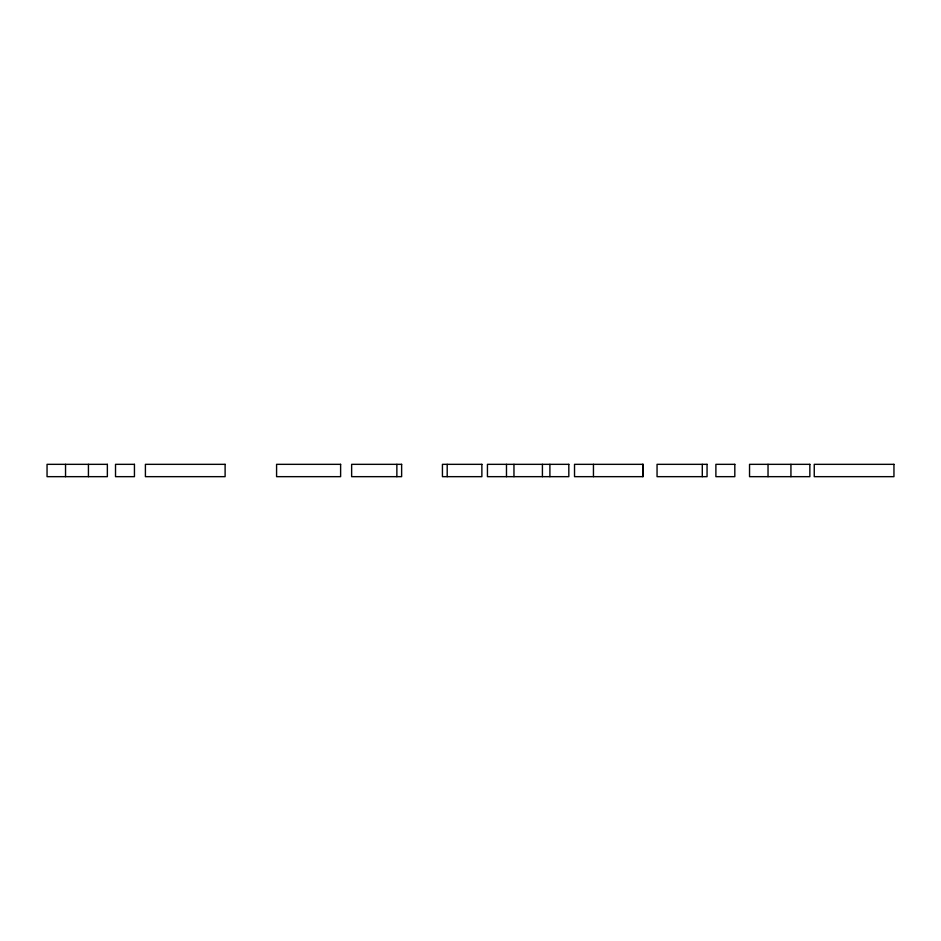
<?xml version="1.0" encoding="UTF-8"?>
<svg xmlns="http://www.w3.org/2000/svg" width="941" height="941" viewBox="0 0 941 941"><rect width="100%" height="100%" fill="white"/><g stroke="black" fill="none" stroke-linecap="round" stroke-linejoin="round"><path stroke-width="1.41" d="M790.934 464.336L790.934 476.664M768.032 464.336L768.032 476.664M702.292 464.336L702.292 476.664M642.879 464.336L642.879 476.664M593.453 464.336L593.453 476.664M549.897 464.336L549.897 476.664M542.416 464.336L542.416 476.664M513.962 464.336L513.962 476.664M506.481 464.336L506.481 476.664M447.198 464.336L447.198 476.664M396.867 464.336L396.867 476.664M88.43 464.336L88.43 476.664M65.541 464.336L65.541 476.664M107.356 464.336L47.05 464.336L47.05 476.664L107.356 476.664L107.356 464.336M134.445 464.336L115.52 464.336L115.52 476.664L134.445 476.664L134.445 464.336M225.111 464.336L145.408 464.336L145.408 476.664L225.111 476.664L225.111 464.336M340.618 464.336L276.583 464.336L276.583 476.664L340.618 476.664L340.618 464.336M401.631 464.336L351.64 464.336L351.64 476.664L401.631 476.664L401.631 464.336M481.874 464.336L442.435 464.336L442.435 476.664L481.874 476.664L481.874 464.336M568.823 464.336L487.438 464.336L487.438 476.664L568.823 476.664L568.823 464.336M642.997 464.336L574.528 464.336L574.528 476.664L642.997 476.664L642.997 464.336M707.056 464.336L657.053 464.336L657.053 476.664L707.056 476.664L707.056 464.336M734.815 464.336L715.889 464.336L715.889 476.664L734.815 476.664L734.815 464.336M809.848 464.336L749.542 464.336L749.542 476.664L809.848 476.664L809.848 464.336M893.95 464.336L814.247 464.336L814.247 476.664L893.95 476.664L893.95 464.336"/></g></svg>
